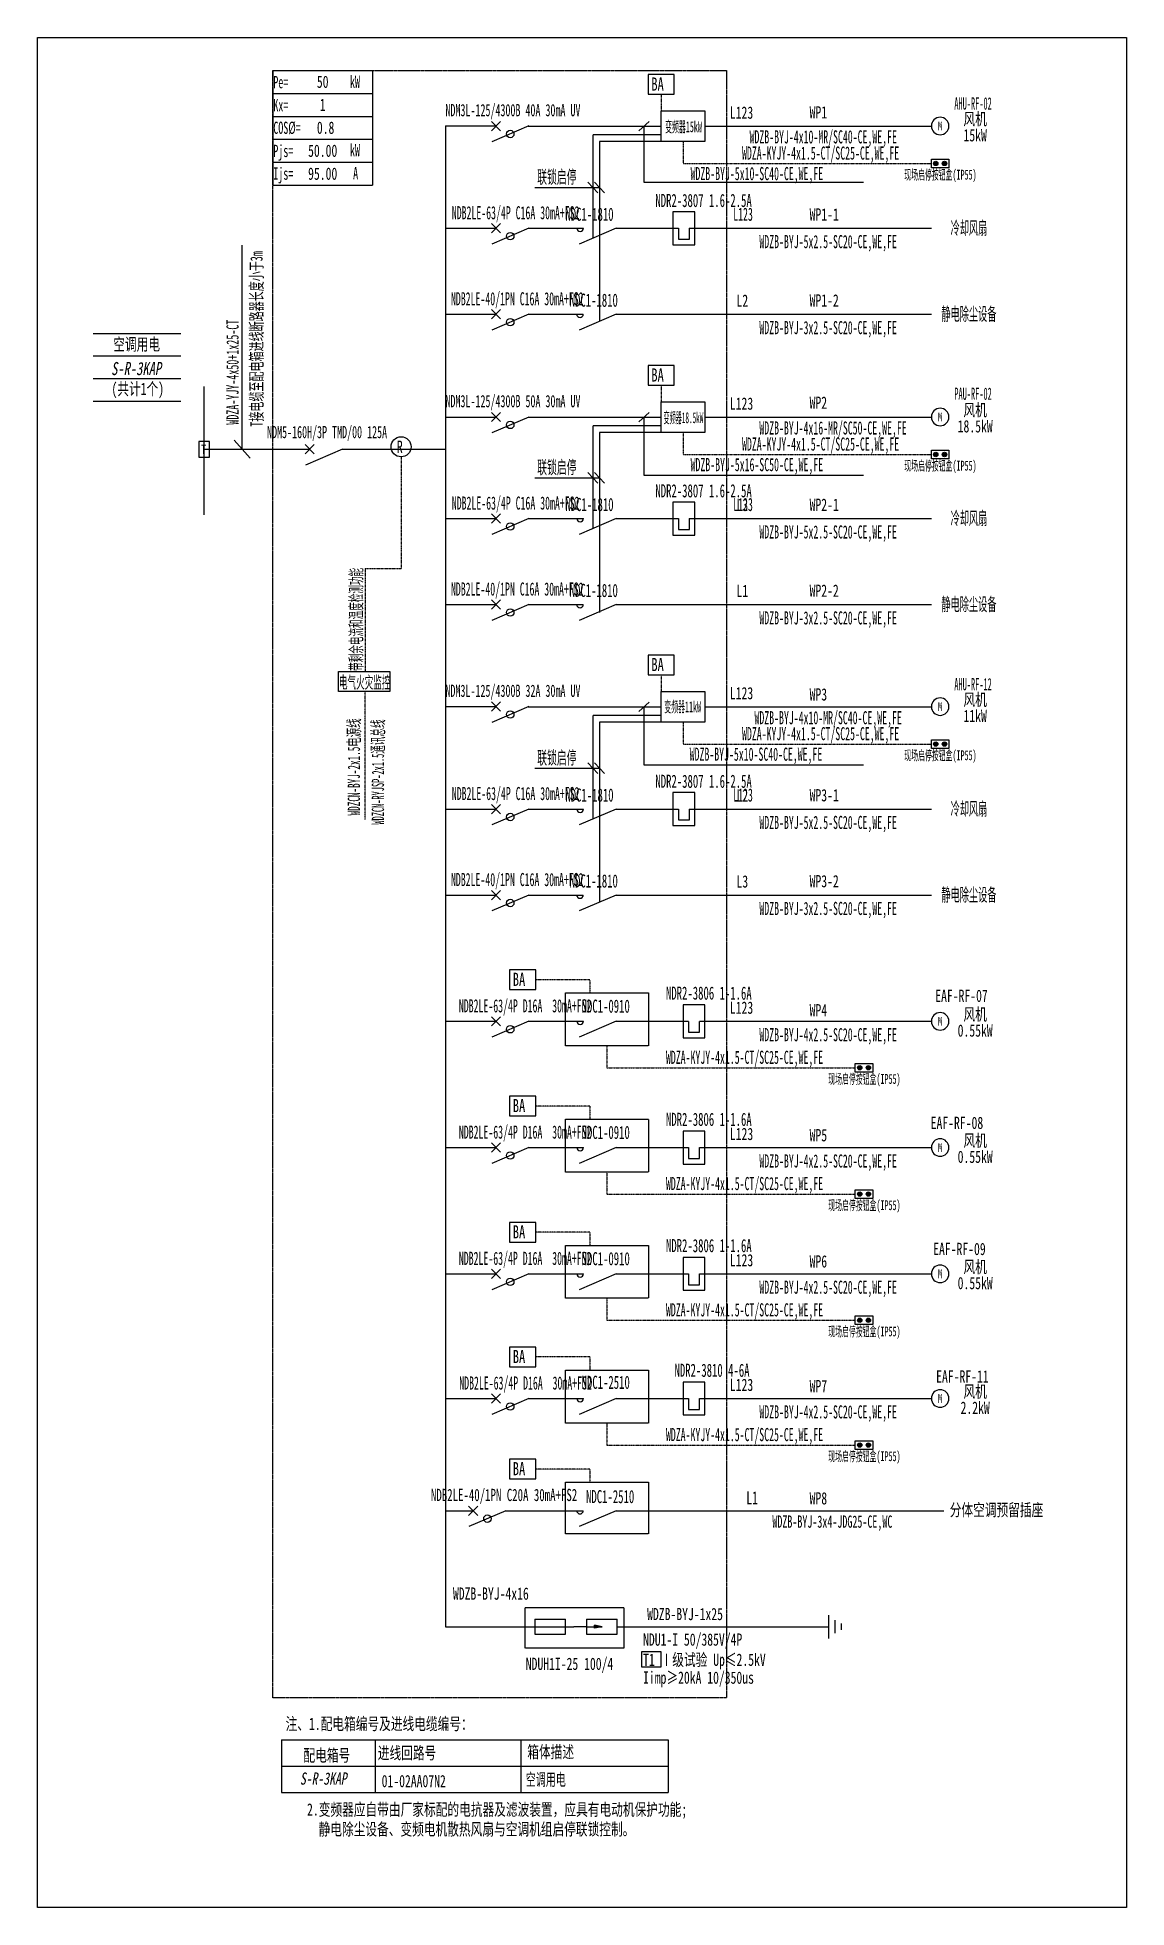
# Model space of a CAD drawing. Extents: x 387606 to 389300, y 333251 to 336160.
import ezdxf
from ezdxf.enums import TextEntityAlignment as Align

# ---------------------------------------------------------------- set-up
doc = ezdxf.new("R2010")
doc.units = 0
doc.header["$MEASUREMENT"] = 0
for name, pattern in [('DASH', [0.35, 0.25, -0.1]), ('DASHDOT', [1, 0.5, -0.25, 0, -0.25]), ('DASHED', [0.75, 0.5, -0.25]), ('DASHED2', [0.375, 0.25, -0.125])]:
    doc.linetypes.add(name, pattern=pattern)
for name, color, linetype in [('D_E_Eqpm(强电设备)', 100, 'Continuous'), ('D_E_Eqpm（强电设备）', 100, 'Continuous'), ('D_E_Text(强电文字)', 51, 'Continuous'), ('D_E_Text（强电文字）', 51, 'Continuous'), ('D_E_Wire(强电线缆)', 10, 'Continuous'), ('D_E_Wire（强电线缆）', 10, 'Continuous'), ('D_El_Eqpm（弱电设备）', 100, 'Continuous'), ('D_El_Text（弱电文字）', 51, 'Continuous'), ('D_T_TableDim(表格尺寸)', 255, 'Continuous'), ('D_T_TableDim（表格尺寸）', 255, 'Continuous'), ('DQ-漏电火灾', 80, 'Continuous'), ('DQ_Eqpm', 100, 'Continuous'), ('E_E_Text（强电文字）', 51, 'Continuous'), ('E_E_Wire（强电线缆）', 10, 'Continuous'), ('系统图', 220, 'Continuous')]:
    doc.layers.add(name, color=color, linetype=linetype)
doc.styles.add('电气', font='', dxfattribs={"width": 0.7})
doc.styles.add('电气箱', font='simhei.ttf', dxfattribs={"width": 0.8, "oblique": 10})
doc.styles.get('电气').set_extended_font_data('SimSun')

# ---------------------------------------------------------------- blocks, each defined once
blk = doc.blocks.new('1')
at = {"layer": 'D_E_Eqpm(强电设备)'}
for p, q in [((-314387, 61832), (-314387, 61082)), ((-313887, 61832), (-314387, 61832)), ((-313887, 61082), (-313887, 61832)), ((-314262, 61457), (-314262, 61207)), ((-314262, 61207), (-314012, 61207)), ((-314012, 61207), (-314012, 61457)), ((-314387, 61082), (-313887, 61082))]:
    blk.add_line(p, q, dxfattribs=at)
blk = doc.blocks.new('电机')
at = {"layer": 'D_E_Eqpm（强电设备）'}
for start, end in [(90, 180), (180, 270), (0, 90), (270, 0)]:
    blk.add_arc((0, 0), 200, start, end, dxfattribs=at)
at = {"layer": 'D_E_Eqpm（强电设备）', "color": 51, "style": '电气', "width": 0.7}
blk.add_text('M', height=200, dxfattribs=at).set_placement((0, 0), align=Align.MIDDLE)
blk = doc.blocks.new('电机启停按钮')
at = {"layer": 'D_E_Eqpm（强电设备）'}
for points in [[(150, 300, 1), (50, 300, 1)], [(50, 100, 1), (150, 100, 1)]]:
    blk.add_hatch(color=51, dxfattribs=at).paths.add_polyline_path(points)
blk.add_lwpolyline([(0, 400), (200, 400), (200, 0), (0, 0)], close=True, dxfattribs=at)
for centre in [(100, 300), (100, 100)]:
    blk.add_circle(centre, 50, dxfattribs=at)
blk = doc.blocks.new('T接箱')
at = {"layer": 'DQ_Eqpm'}
blk.add_lwpolyline([(313, 172), (73, 172), (73, -188), (313, -188)], close=True, dxfattribs=at)
at = {"layer": 'DQ_Eqpm', "color": 51, "style": '电气', "width": 0.8}
blk.add_text('T', height=220, dxfattribs=at).set_placement((120, -121))

msp = doc.modelspace()

# ---------------------------------------------------------------- linework, layer by layer
at = {"linetype": 'DASHED'}
for p, q in [((387972.8, 333577.4, 0), (387972.8, 336108.7, 0)), ((387972.8, 336108.7, 0), (388678.1, 336108.7, 0)), ((388678.1, 336108.7, 0), (388678.1, 333577.4, 0)), ((388678.1, 333577.4, 0), (387972.8, 333577.4, 0))]:
    msp.add_line(p, q, dxfattribs=at)
for p, q in [((387693.4, 335699.6, 0), (387829.5, 335699.6, 0)), ((387693.4, 335664.5, 0), (387829.5, 335664.5, 0)), ((387693.4, 335629.4, 0), (387829.5, 335629.4, 0)), ((387693.4, 335594.2, 0), (387829.5, 335594.2, 0))]:
    msp.add_line(p, q)
at = {"linetype": 'DASHED2'}
for p, q in [((388364.9, 333717.9, 0), (388518.7, 333717.9, 0)), ((388364.9, 333654.6, 0), (388364.9, 333717.9, 0)), ((388518.7, 333717.9, 0), (388518.7, 333654.6, 0)), ((388518.7, 333654.6, 0), (388364.9, 333654.6, 0))]:
    msp.add_line(p, q, dxfattribs=at)
at = {"layer": 'D_E_Eqpm(强电设备)', "color": 100}
for p, q in [((388312.5, 336014.9, 0), (388326.9, 336029.4, 0)), ((388326.9, 336014.9, 0), (388312.5, 336029.4, 0)), ((388326.9, 336029.4, 0), (388312.5, 336014.9, 0)), ((388312.5, 336029.4, 0), (388326.9, 336014.9, 0)), ((388370.8, 336022.2, 0), (388313.1, 335997.5, 0)), ((388312.5, 335855.9, 0), (388326.9, 335870.3, 0)), ((388326.9, 335855.9, 0), (388312.5, 335870.3, 0)), ((388326.9, 335870.3, 0), (388312.5, 335855.9, 0)), ((388312.5, 335870.3, 0), (388326.9, 335855.9, 0)), ((388370.8, 335863.1, 0), (388313.1, 335838.4, 0)), ((388506.8, 335863.1, 0), (388449.2, 335838.4, 0)), ((388312.5, 335722.1, 0), (388326.9, 335736.6, 0)), ((388326.9, 335722.1, 0), (388312.5, 335736.6, 0)), ((388326.9, 335736.6, 0), (388312.5, 335722.1, 0)), ((388312.5, 335736.6, 0), (388326.9, 335722.1, 0)), ((388370.8, 335729.3, 0), (388313.1, 335704.7, 0)), ((388506.6, 335729.3, 0), (388449, 335704.7, 0)), ((388312.5, 335562.3, 0), (388326.9, 335576.8, 0)), ((388326.9, 335562.3, 0), (388312.5, 335576.8, 0)), ((388326.9, 335576.8, 0), (388312.5, 335562.3, 0)), ((388312.5, 335576.8, 0), (388326.9, 335562.3, 0)), ((388370.8, 335569.5, 0), (388313.1, 335544.8, 0)), ((388022.7, 335512.3, 0), (388037.1, 335526.7, 0)), ((388037.1, 335512.3, 0), (388022.7, 335526.7, 0)), ((388080.9, 335519.5, 0), (388023.3, 335494.8, 0)), ((388312.5, 335404.4, 0), (388326.9, 335418.8, 0)), ((388326.9, 335404.4, 0), (388312.5, 335418.8, 0)), ((388326.9, 335418.8, 0), (388312.5, 335404.4, 0)), ((388312.5, 335418.8, 0), (388326.9, 335404.4, 0)), ((388370.8, 335411.6, 0), (388313.1, 335386.9, 0)), ((388506.8, 335411.6, 0), (388449.2, 335386.9, 0)), ((388312.5, 335270.6, 0), (388326.9, 335285, 0)), ((388326.9, 335270.6, 0), (388312.5, 335285, 0)), ((388326.9, 335285, 0), (388312.5, 335270.6, 0)), ((388312.5, 335285, 0), (388326.9, 335270.6, 0)), ((388370.8, 335277.8, 0), (388313.1, 335253.1, 0)), ((388506.6, 335277.8, 0), (388449, 335253.1, 0)), ((388312.5, 335111.9, 0), (388326.9, 335126.3, 0)), ((388326.9, 335111.9, 0), (388312.5, 335126.3, 0)), ((388326.9, 335126.3, 0), (388312.5, 335111.9, 0)), ((388312.5, 335126.3, 0), (388326.9, 335111.9, 0)), ((388370.8, 335119.1, 0), (388313.1, 335094.4, 0)), ((388312.5, 334952.5, 0), (388326.9, 334966.9, 0)), ((388326.9, 334952.5, 0), (388312.5, 334966.9, 0)), ((388326.9, 334966.9, 0), (388312.5, 334952.5, 0)), ((388312.5, 334966.9, 0), (388326.9, 334952.5, 0)), ((388370.8, 334959.7, 0), (388313.1, 334935, 0)), ((388506.8, 334959.7, 0), (388449.2, 334935, 0)), ((388312.5, 334818.7, 0), (388326.9, 334833.2, 0)), ((388326.9, 334818.7, 0), (388312.5, 334833.2, 0)), ((388326.9, 334833.2, 0), (388312.5, 334818.7, 0)), ((388312.5, 334833.2, 0), (388326.9, 334818.7, 0)), ((388370.8, 334826, 0), (388313.1, 334801.3, 0)), ((388506.6, 334826, 0), (388449, 334801.3, 0)), ((388312.5, 334622.3, 0), (388326.9, 334636.8, 0)), ((388326.9, 334622.3, 0), (388312.5, 334636.8, 0)), ((388326.9, 334636.8, 0), (388312.5, 334622.3, 0)), ((388312.5, 334636.8, 0), (388326.9, 334622.3, 0)), ((388370.8, 334629.6, 0), (388313.1, 334604.9, 0)), ((388506.8, 334629.6, 0), (388449.2, 334604.9, 0)), ((388312.5, 334425.9, 0), (388326.9, 334440.4, 0)), ((388326.9, 334425.9, 0), (388312.5, 334440.4, 0)), ((388326.9, 334440.4, 0), (388312.5, 334425.9, 0)), ((388312.5, 334440.4, 0), (388326.9, 334425.9, 0)), ((388370.8, 334433.2, 0), (388313.1, 334408.5, 0)), ((388506.8, 334433.2, 0), (388449.2, 334408.5, 0)), ((388312.5, 334229.6, 0), (388326.9, 334244, 0)), ((388326.9, 334229.6, 0), (388312.5, 334244, 0)), ((388326.9, 334244, 0), (388312.5, 334229.6, 0)), ((388312.5, 334244, 0), (388326.9, 334229.6, 0)), ((388370.8, 334236.8, 0), (388313.1, 334212.1, 0)), ((388506.8, 334236.8, 0), (388449.2, 334212.1, 0)), ((388312.5, 334035.6, 0), (388326.9, 334050.1, 0)), ((388326.9, 334035.6, 0), (388312.5, 334050.1, 0)), ((388326.9, 334050.1, 0), (388312.5, 334035.6, 0)), ((388312.5, 334050.1, 0), (388326.9, 334035.6, 0)), ((388370.8, 334042.9, 0), (388313.1, 334018.2, 0)), ((388506.8, 334042.9, 0), (388449.2, 334018.2, 0)), ((388506.6, 333868.4, 0), (388449, 333843.7, 0))]:
    msp.add_line(p, q, dxfattribs=at)
at = {"layer": 'D_E_Eqpm(强电设备)'}
for p, q in [((388379.9, 333699.5, 0), (388427.8, 333699.5, 0)), ((388379.9, 333699.5, 0), (388379.9, 333676.3, 0)), ((388427.7, 333676.3, 0), (388427.7, 333699.5, 0)), ((388460.3, 333699.5, 0), (388508.2, 333699.5, 0)), ((388460.3, 333699.5, 0), (388460.3, 333676.3, 0)), ((388508, 333676.3, 0), (388508, 333699.5, 0)), ((388379.9, 333676.3, 0), (388427.7, 333676.3, 0)), ((388460.3, 333687.9, 0), (388441, 333687.9, 0)), ((388460.3, 333687.9, 0), (388485.1, 333687.9, 0)), ((388460.3, 333676.3, 0), (388508, 333676.3, 0)), ((388485.1, 333687.9, 0), (388473.1, 333690.4, 0)), ((388473.1, 333685.5, 0), (388473.1, 333690.4, 0)), ((388485.1, 333687.9, 0), (388473.1, 333685.5, 0))]:
    msp.add_line(p, q, dxfattribs=at)
at = {"layer": 'D_E_Eqpm(强电设备)', "color": 100}
for centre in [(388450.7, 335863.1, 0), (388450.4, 335729.3, 0), (388450.7, 335411.6, 0), (388450.4, 335277.8, 0), (388450.7, 334959.7, 0), (388450.4, 334826, 0), (388450.7, 334629.6, 0), (388450.7, 334433.2, 0), (388450.7, 334236.8, 0), (388450.7, 334042.9, 0), (388450.4, 333868.4, 0)]:
    msp.add_arc(centre, 5.1, 180, 0, dxfattribs=at)
at = {"layer": 'D_E_Eqpm(强电设备)'}
msp.add_solid([(388473.1, 333685.5, 0), (388485.1, 333687.9, 0), (388473.1, 333690.4, 0)], dxfattribs=at)
at = {"layer": 'D_E_Eqpm（强电设备）'}
for p, q in [((388276.9, 333861.1, 0), (388291.4, 333875.6, 0)), ((388291.4, 333861.1, 0), (388276.9, 333875.6, 0)), ((388276.9, 333861.1, 0), (388291.4, 333875.6, 0)), ((388291.4, 333861.1, 0), (388276.9, 333875.6, 0)), ((388335.2, 333868.4, 0), (388277.6, 333843.7, 0)), ((388335.2, 333868.4, 0), (388277.6, 333843.7, 0))]:
    msp.add_line(p, q, dxfattribs=at)
at = {"layer": 'D_E_Eqpm（强电设备）', "elevation": 0}
for points in [[(388644.6, 335998), (388576.6, 335998), (388576.6, 336045.6), (388644.6, 336045.6)], [(388644.6, 335545.4), (388576.6, 335545.4), (388576.6, 335593), (388644.6, 335593)], [(388644.6, 335095), (388576.6, 335095), (388576.6, 335142.6), (388644.6, 335142.6)]]:
    msp.add_lwpolyline(points, close=True, dxfattribs=at)
at = {"layer": 'D_E_Eqpm（强电设备）'}
for centre in [(388341.9, 336009.8, 0), (388341.9, 335850.8, 0), (388341.9, 335717, 0), (388341.9, 335557.2, 0), (388341.9, 335399.2, 0), (388341.9, 335265.5, 0), (388341.9, 335106.8, 0), (388341.9, 334947.4, 0), (388341.9, 334813.6, 0), (388341.9, 334617.2, 0), (388341.9, 334420.8, 0), (388341.9, 334224.4, 0), (388341.9, 334030.5, 0), (388306.4, 333856, 0)]:
    msp.add_circle(centre, 5.79, dxfattribs=at)
at = {"layer": 'D_E_Text(强电文字)', "color": 51}
for p, q in [((388557.8, 336029.2, 0), (388542.1, 336014.5, 0)), ((388550, 335934.3, 0), (388550, 336021.8, 0)), ((388462.5, 335934.9, 0), (388478.3, 335918.2, 0)), ((388472.7, 335934.9, 0), (388488.5, 335918.2, 0)), ((388891.2, 335934.3, 0), (388550, 335934.3, 0)), ((388380.2, 335926.5, 0), (388480.6, 335926.5, 0)), ((388557.8, 335576.5, 0), (388542.1, 335561.9, 0)), ((388550, 335478.4, 0), (388550, 335569.2, 0)), ((388380.2, 335475, 0), (388480.6, 335475, 0)), ((388462.5, 335483.3, 0), (388478.3, 335466.7, 0)), ((388472.7, 335483.3, 0), (388488.5, 335466.7, 0)), ((388891.2, 335478.4, 0), (388550, 335478.4, 0)), ((388557.8, 335126.1, 0), (388542.1, 335111.4, 0)), ((388550, 335028, 0), (388550, 335118.8, 0)), ((388462.5, 335031.5, 0), (388478.3, 335014.8, 0)), ((388472.7, 335031.5, 0), (388488.5, 335014.8, 0)), ((388380.2, 335023.1, 0), (388480.6, 335023.1, 0)), ((388891.2, 335028, 0), (388550, 335028, 0))]:
    msp.add_line(p, q, dxfattribs=at)
at = {"layer": 'D_E_Text(强电文字)'}
for p, q in [((388381.5, 333948.3, 0), (388340.7, 333948.3, 0)), ((388340.7, 333948.3, 0), (388340.7, 333917.7, 0)), ((388381.5, 333917.7, 0), (388381.5, 333948.3, 0)), ((388340.7, 333917.7, 0), (388381.5, 333917.7, 0))]:
    msp.add_line(p, q, dxfattribs=at)
at = {"layer": 'D_E_Text(强电文字)', "elevation": 0}
for points in [[(388597, 336102.1), (388556.2, 336102.1), (388556.2, 336071.5), (388597, 336071.5)], [(388597, 335649.5), (388556.2, 335649.5), (388556.2, 335618.9), (388597, 335618.9)], [(388597, 335199.1), (388556.2, 335199.1), (388556.2, 335168.4), (388597, 335168.4)], [(388381.5, 334709.5), (388340.7, 334709.5), (388340.7, 334678.9), (388381.5, 334678.9)], [(388381.5, 334513.1), (388340.7, 334513.1), (388340.7, 334482.5), (388381.5, 334482.5)], [(388381.5, 334316.7), (388340.7, 334316.7), (388340.7, 334286.1), (388381.5, 334286.1)], [(388381.5, 334122.8), (388340.7, 334122.8), (388340.7, 334092.2), (388381.5, 334092.2)]]:
    msp.add_lwpolyline(points, close=True, dxfattribs=at)
at = {"layer": 'D_E_Text（强电文字）'}
for p, q in [((387972.8, 336108.7, 0), (387972.8, 335930, 0)), ((387972.8, 336108.7, 0), (388127.6, 336108.7, 0)), ((388127.6, 336108.7, 0), (388127.6, 335930, 0)), ((387972.8, 336072.9, 0), (388127.6, 336072.9, 0)), ((387972.8, 336037.2, 0), (388127.6, 336037.2, 0)), ((387972.8, 336001.5, 0), (388127.6, 336001.5, 0)), ((387972.8, 335965.8, 0), (388127.6, 335965.8, 0)), ((387972.8, 335930, 0), (388127.6, 335930, 0)), ((387925, 335519.5, 0), (387925, 335837, 0)), ((387693.4, 335664.5, 0), (387829.5, 335664.5, 0)), ((387693.4, 335629.4, 0), (387829.5, 335629.4, 0)), ((387693.4, 335594.2, 0), (387829.5, 335594.2, 0)), ((387912.6, 335533.3, 0), (387937.5, 335505.7, 0)), ((388546.4, 333649.3, 0), (388576, 333649.3, 0)), ((388546.4, 333624.9, 0), (388546.4, 333649.3, 0)), ((388576, 333649.3, 0), (388576, 333624.9, 0)), ((388576, 333624.9, 0), (388546.4, 333624.9, 0))]:
    msp.add_line(p, q, dxfattribs=at)
at = {"layer": 'D_E_Wire(强电线缆)', "color": 10, "linetype": 'DASHDOT', "ltscale": 0.5}
for p, q in [((388576.6, 336071.5, 0), (388576.6, 336045.6, 0)), ((388610.6, 335998, 0), (388610.6, 335963.9, 0)), ((388610.6, 335963.9, 0), (388996.9, 335963.9, 0)), ((388576.6, 335618.9, 0), (388576.6, 335593, 0)), ((388610.6, 335545.4, 0), (388610.6, 335511.2, 0)), ((388610.6, 335511.2, 0), (388996.9, 335511.2, 0)), ((388576.6, 335168.4, 0), (388576.6, 335142.6, 0)), ((388610.6, 335095, 0), (388610.6, 335060.8, 0)), ((388610.6, 335060.8, 0), (388996.9, 335060.8, 0)), ((388465.6, 334694.2, 0), (388381.5, 334694.2, 0)), ((388465.6, 334694.2, 0), (388465.6, 334673.8, 0)), ((388492.3, 334591.5, 0), (388492.3, 334557.3, 0)), ((388492.3, 334557.3, 0), (388878.6, 334557.3, 0)), ((388465.6, 334497.8, 0), (388381.5, 334497.8, 0)), ((388465.6, 334497.8, 0), (388465.6, 334477.4, 0)), ((388492.3, 334395.1, 0), (388492.3, 334360.9, 0)), ((388492.3, 334360.9, 0), (388878.6, 334360.9, 0)), ((388465.6, 334301.4, 0), (388381.5, 334301.4, 0)), ((388465.6, 334301.4, 0), (388465.6, 334281, 0)), ((388492.3, 334198.7, 0), (388492.3, 334164.6, 0)), ((388492.3, 334164.6, 0), (388878.6, 334164.6, 0)), ((388465.6, 334107.5, 0), (388381.5, 334107.5, 0)), ((388465.6, 334107.5, 0), (388465.6, 334087.1, 0)), ((388492.3, 334004.6, 0), (388492.3, 333970.4, 0)), ((388492.3, 333970.4, 0), (388878.6, 333970.4, 0)), ((388465.6, 333933, 0), (388381.5, 333933, 0)), ((388465.6, 333933, 0), (388465.6, 333912.6, 0))]:
    msp.add_line(p, q, dxfattribs=at)
at = {"layer": 'D_E_Wire(强电线缆)', "color": 10}
for p, q in [((388241.4, 336022.2, 0), (388319.7, 336022.2, 0)), ((388370, 336021.8, 0), (388576.6, 336021.8, 0)), ((388644.6, 336021.8, 0), (388996.9, 336021.8, 0)), ((388241.4, 335863.1, 0), (388319.7, 335863.1, 0)), ((388370.8, 335863.1, 0), (388455.8, 335863.1, 0)), ((388506.8, 335863.1, 0), (388603.4, 335863.1, 0)), ((388620.4, 335863.1, 0), (388996.9, 335863.1, 0)), ((388241.4, 335729.3, 0), (388319.7, 335729.3, 0)), ((388370.8, 335729.3, 0), (388455.5, 335729.3, 0)), ((388506.6, 335729.3, 0), (388996.9, 335729.3, 0)), ((388241.4, 335569.5, 0), (388319.7, 335569.5, 0)), ((388370, 335569.2, 0), (388576.6, 335569.2, 0)), ((388644.6, 335569.2, 0), (388996.9, 335569.2, 0)), ((388241.4, 335411.6, 0), (388319.7, 335411.6, 0)), ((388370.8, 335411.6, 0), (388455.8, 335411.6, 0)), ((388506.8, 335411.6, 0), (388603.4, 335411.6, 0)), ((388620.4, 335411.6, 0), (388996.9, 335411.6, 0)), ((388241.4, 335277.8, 0), (388319.7, 335277.8, 0)), ((388370.8, 335277.8, 0), (388455.5, 335277.8, 0)), ((388506.6, 335277.8, 0), (388996.9, 335277.8, 0)), ((388241.4, 335119.1, 0), (388319.7, 335119.1, 0)), ((388370, 335118.8, 0), (388576.6, 335118.8, 0)), ((388644.6, 335118.8, 0), (388996.9, 335118.8, 0)), ((388241.4, 334959.7, 0), (388319.7, 334959.7, 0)), ((388370.8, 334959.7, 0), (388455.8, 334959.7, 0)), ((388506.8, 334959.7, 0), (388603.4, 334959.7, 0)), ((388620.4, 334959.7, 0), (388996.9, 334959.7, 0)), ((388241.4, 334826, 0), (388319.7, 334826, 0)), ((388370.8, 334826, 0), (388455.5, 334826, 0)), ((388506.6, 334826, 0), (388996.9, 334826, 0)), ((388241.4, 334629.6, 0), (388319.7, 334629.6, 0)), ((388370.8, 334629.6, 0), (388455.8, 334629.6, 0)), ((388506.8, 334629.6, 0), (388619.1, 334629.6, 0)), ((388636.1, 334629.6, 0), (388996.9, 334629.6, 0)), ((388241.4, 334433.2, 0), (388319.7, 334433.2, 0)), ((388370.8, 334433.2, 0), (388455.8, 334433.2, 0)), ((388506.8, 334433.2, 0), (388619.1, 334433.2, 0)), ((388636.1, 334433.2, 0), (388996.9, 334433.2, 0)), ((388241.4, 334236.8, 0), (388319.7, 334236.8, 0)), ((388370.8, 334236.8, 0), (388455.8, 334236.8, 0)), ((388506.8, 334236.8, 0), (388619.1, 334236.8, 0)), ((388636.1, 334236.8, 0), (388996.9, 334236.8, 0)), ((388241.4, 334042.9, 0), (388319.7, 334042.9, 0)), ((388370.8, 334042.9, 0), (388455.8, 334042.9, 0)), ((388506.8, 334042.9, 0), (388619.1, 334042.9, 0)), ((388636.1, 334042.9, 0), (388996.9, 334042.9, 0))]:
    msp.add_line(p, q, dxfattribs=at)
at = {"layer": 'D_E_Wire（强电线缆）'}
for p, q in [((388241.4, 336022.2, 0), (388241.4, 333687.9, 0)), ((387865.7, 335417.4, 0), (387865.7, 335616.8, 0)), ((387865.7, 335519.5, 0), (388029.9, 335519.5, 0)), ((388080.9, 335519.5, 0), (388206, 335519.5, 0)), ((388206, 335519.5, 0), (388241.4, 335519.5, 0)), ((388241.4, 333868.4, 0), (388284.2, 333868.4, 0)), ((388335.2, 333868.4, 0), (388455.5, 333868.4, 0)), ((388506.6, 333868.4, 0), (389016.4, 333868.4, 0)), ((388837.5, 333669.8, 0), (388837.5, 333706.1, 0)), ((388847.4, 333678, 0), (388847.4, 333697.9, 0)), ((388857.3, 333682.9, 0), (388857.3, 333692.9, 0)), ((388241.4, 333687.9, 0), (388441, 333687.9, 0)), ((388508, 333687.9, 0), (388837.5, 333687.9, 0))]:
    msp.add_line(p, q, dxfattribs=at)
at = {"layer": 'D_El_Eqpm（弱电设备）', "color": 3}
msp.add_line((388154.4, 335142.4, 0), (388075, 335142.4, 0), dxfattribs=at)
at = {"layer": 'D_El_Eqpm（弱电设备）', "color": 3, "elevation": 0}
msp.add_lwpolyline([(388075, 335173.6), (388154.4, 335173.6), (388154.4, 335142.4), (388075, 335142.4)], close=True, dxfattribs=at)
at = {"layer": 'D_T_TableDim(表格尺寸)', "linetype": 'DASH'}
for p, q in [((388427.7, 333912.6, 0), (388557, 333912.6, 0)), ((388427.7, 333832.5, 0), (388427.7, 333912.6, 0)), ((388557, 333912.6, 0), (388557, 333832.5, 0)), ((388557, 333832.5, 0), (388427.7, 333832.5, 0))]:
    msp.add_line(p, q, dxfattribs=at)
at = {"layer": 'D_T_TableDim(表格尺寸)', "linetype": 'DASH', "elevation": 0}
for points in [[(388427.7, 334673.8), (388557, 334673.8), (388557, 334591.5), (388427.7, 334591.5)], [(388427.7, 334477.4), (388557, 334477.4), (388557, 334395.1), (388427.7, 334395.1)], [(388427.7, 334281), (388557, 334281), (388557, 334198.7), (388427.7, 334198.7)], [(388427.7, 334087.1), (388557, 334087.1), (388557, 334004.6), (388427.7, 334004.6)]]:
    msp.add_lwpolyline(points, close=True, dxfattribs=at)
at = {"layer": 'D_T_TableDim（表格尺寸）', "ltscale": 3.5}
for p, q in [((387986.1, 333511.7, 0), (388587.5, 333511.7, 0)), ((387986.1, 333511.7, 0), (387986.1, 333430.1, 0)), ((388131.6, 333511.7, 0), (388131.6, 333430.1, 0)), ((388358.5, 333511.7, 0), (388358.5, 333430.1, 0)), ((388587.5, 333511.7, 0), (388587.5, 333430.1, 0)), ((387986.1, 333470.9, 0), (388587.5, 333470.9, 0)), ((387986.1, 333470.9, 0), (388587.5, 333470.9, 0)), ((387986.1, 333430.1, 0), (388587.5, 333430.1, 0))]:
    msp.add_line(p, q, dxfattribs=at)
at = {"layer": 'DQ-漏电火灾', "linetype": 'DASHDOT', "ltscale": 0.5}
for p, q in [((388172.1, 335507.6, 0), (388172.1, 335333.7, 0)), ((388116.4, 335333.7, 0), (388116.4, 335173.6, 0)), ((388116.4, 335333.7, 0), (388172.1, 335333.7, 0)), ((388116.4, 334943.6, 0), (388116.4, 335142.4, 0))]:
    msp.add_line(p, q, dxfattribs=at)
at = {"layer": 'DQ-漏电火灾', "color": 3}
msp.add_circle((388172.1, 335523.2, 0), 15.6, dxfattribs=at)
at = {"layer": 'E_E_Wire（强电线缆）', "linetype": 'DASH'}
for p, q in [((388470.4, 336008.2, 0), (388470.4, 335847.5, 0)), ((388576.6, 336008.2, 0), (388470.4, 336008.2, 0)), ((388480.6, 335998, 0), (388480.6, 335718.2, 0)), ((388576.6, 335998, 0), (388480.6, 335998, 0)), ((388470.4, 335555.6, 0), (388470.4, 335394.9, 0)), ((388576.6, 335555.6, 0), (388470.4, 335555.6, 0)), ((388480.6, 335545.4, 0), (388480.6, 335265.6, 0)), ((388576.6, 335545.4, 0), (388480.6, 335545.4, 0)), ((388470.4, 335105.2, 0), (388470.4, 334944.4, 0)), ((388576.6, 335105.2, 0), (388470.4, 335105.2, 0)), ((388480.6, 335095, 0), (388480.6, 334815.2, 0)), ((388576.6, 335095, 0), (388480.6, 335095, 0))]:
    msp.add_line(p, q, dxfattribs=at)
at = {"layer": '系统图', "ltscale": 9973.992009}
msp.add_lwpolyline([(387606.5, 336160), (389300.5, 336160), (389300.5, 333251), (387606.5, 333251)], close=True, dxfattribs=at)

# ---------------------------------------------------------------- block references
at = {"layer": 'D_E_Eqpm(强电设备)', "color": 100, "xscale": 0.06804473703161577, "yscale": 0.06804473703161577, "zscale": 0.06804473703161577}
for p in [(409987.3, 331681.2, 0), (409987.3, 331229.7, 0), (409987.3, 330777.9, 0), (410003, 330447.7, 0), (410003, 330251.3, 0), (410003, 330054.9, 0), (410003, 329861, 0)]:
    msp.add_blockref('1', p, dxfattribs=at)
at = {"layer": 'D_E_Eqpm（强电设备）', "xscale": 0.06804473703161577, "yscale": 0.06804473703161577, "zscale": 0.06804473703161577}
for name, p in [('电机', (389010.5, 336022.2, 0)), ('电机', (389010.5, 335569.5, 0)), ('T接箱', (387852.6, 335520, 0)), ('电机', (389010.5, 335119.1, 0)), ('电机', (389010.5, 334629.6, 0)), ('电机', (389010.5, 334433.2, 0)), ('电机', (389010.5, 334236.8, 0)), ('电机', (389010.5, 334042.9, 0))]:
    msp.add_blockref(name, p, dxfattribs=at)
at = {"layer": 'D_E_Eqpm（强电设备）', "xscale": 0.06804473703161577, "yscale": 0.06804473703161577, "zscale": 0.06804473703161577, "rotation": 270}
for p in [(388996.9, 335970.7, 0), (388996.9, 335518, 0), (388996.9, 335067.6, 0), (388878.6, 334564.1, 0), (388878.6, 334367.7, 0), (388878.6, 334171.4, 0), (388878.6, 333977.2, 0)]:
    msp.add_blockref('电机启停按钮', p, dxfattribs=at)

# ---------------------------------------------------------------- texts
at = {"layer": 'D_E_Text(强电文字)', "color": 51, "style": '电气'}
for s, height, width, p in [('BA', 20.41, 0.7, (388561.3, 336077.3, 0)), ('联锁启停', 20.41, 0.55, (388383.8, 335932.8, 0)), ('NDR2-3807 1.6-2.5A', 20.413, 0.6, (388567.6, 335896.2, 0)), ('NDB2LE-63/4P C16A 30mA+FS2', 20.413, 0.55, (388251, 335877.1, 0)), ('NDC1-1810', 20.41, 0.6, (388427.6, 335874.7, 0)), ('L123', 20.41, 0.55, (388688.7, 335874.8, 0)), ('NDB2LE-40/1PN C16A 30mA+FS2', 20.413, 0.55, (388249.7, 335743.3, 0)), ('NDC1-1810', 20.41, 0.6, (388434.3, 335741.1, 0)), ('BA', 20.41, 0.7, (388561.3, 335624.7, 0)), ('联锁启停', 20.41, 0.55, (388383.8, 335481.2, 0)), ('NDB2LE-63/4P C16A 30mA+FS2', 20.413, 0.55, (388251, 335425.5, 0)), ('NDC1-1810', 20.41, 0.6, (388427.6, 335423.2, 0)), ('NDR2-3807 1.6-2.5A', 20.413, 0.6, (388567.6, 335444.6, 0)), ('L123', 20.41, 0.55, (388688.7, 335423.3, 0)), ('NDB2LE-40/1PN C16A 30mA+FS2', 20.413, 0.55, (388249.7, 335291.8, 0)), ('NDC1-1810', 20.41, 0.6, (388434.3, 335289.6, 0)), ('BA', 20.41, 0.7, (388561.3, 335174.3, 0)), ('联锁启停', 20.41, 0.55, (388383.8, 335029.4, 0)), ('NDR2-3807 1.6-2.5A', 20.413, 0.6, (388567.6, 334992.8, 0)), ('NDB2LE-63/4P C16A 30mA+FS2', 20.413, 0.55, (388251, 334973.7, 0)), ('NDC1-1810', 20.41, 0.6, (388427.6, 334971.3, 0)), ('L123', 20.41, 0.55, (388688.7, 334971.4, 0)), ('NDB2LE-40/1PN C16A 30mA+FS2', 20.413, 0.55, (388249.7, 334839.9, 0)), ('NDC1-1810', 20.41, 0.6, (388434.3, 334837.7, 0)), ('BA', 20.41, 0.7, (388345.8, 334684.7, 0)), ('NDR2-3806 1-1.6A', 20.413, 0.6, (388584.1, 334663.3, 0)), ('NDB2LE-63/4P D16A  30mA+FS2', 20.413, 0.55, (388262, 334643.5, 0)), ('NDC1-0910', 20.41, 0.6, (388452.9, 334643, 0)), ('BA', 20.41, 0.7, (388345.8, 334488.3, 0)), ('NDR2-3806 1-1.6A', 20.413, 0.6, (388584.1, 334466.9, 0)), ('NDB2LE-63/4P D16A  30mA+FS2', 20.413, 0.55, (388262, 334447.1, 0)), ('NDC1-0910', 20.41, 0.6, (388452.9, 334446.6, 0)), ('BA', 20.41, 0.7, (388345.8, 334291.9, 0)), ('NDR2-3806 1-1.6A', 20.413, 0.6, (388584.1, 334270.5, 0)), ('NDB2LE-63/4P D16A  30mA+FS2', 20.413, 0.55, (388262, 334250.7, 0)), ('NDC1-0910', 20.41, 0.6, (388452.9, 334250.2, 0)), ('BA', 20.41, 0.7, (388345.8, 334098, 0)), ('NDB2LE-63/4P D16A  30mA+FS2', 20.413, 0.55, (388262.6, 334056.8, 0)), ('NDC1-2510', 20.41, 0.6, (388452.9, 334057.9, 0)), ('NDR2-3810 4-6A', 20.413, 0.6, (388597.4, 334076.6, 0)), ('BA', 20.41, 0.7, (388345.8, 333923.5, 0)), ('NDC1-2510', 20.41, 0.6, (388459.8, 333880.1, 0))]:
    msp.add_text(s, height=height, dxfattribs=dict(at, width=width)).set_placement(p)
at = {"layer": 'D_E_Text(强电文字)', "color": 51, "style": '电气', "width": 0.55}
for s, p in [('WDZA-KYJY-4x1.5-CT/SC25-CE,WE,FE', (388824.6, 335978.3, 0)), ('WDZB-BYJ-4x10-MR/SC40-CE,WE,FE', (388828.7, 336003.5, 0)), ('WDZB-BYJ-5x10-SC40-CE,WE,FE', (388725.5, 335945.7, 0)), ('WDZB-BYJ-5x2.5-SC20-CE,WE,FE', (388836.3, 335839.9, 0)), ('WDZB-BYJ-3x2.5-SC20-CE,WE,FE', (388836.3, 335706.1, 0)), ('WDZB-BYJ-4x16-MR/SC50-CE,WE,FE', (388843.9, 335550.7, 0)), ('WDZA-KYJY-4x1.5-CT/SC25-CE,WE,FE', (388824.6, 335525.7, 0)), ('WDZB-BYJ-5x16-SC50-CE,WE,FE', (388725.5, 335493, 0)), ('WDZB-BYJ-5x2.5-SC20-CE,WE,FE', (388836.3, 335388.3, 0)), ('WDZB-BYJ-3x2.5-SC20-CE,WE,FE', (388836.3, 335254.6, 0)), ('WDZA-KYJY-4x1.5-CT/SC25-CE,WE,FE', (388824.6, 335075.2, 0)), ('WDZB-BYJ-4x10-MR/SC40-CE,WE,FE', (388836.3, 335100, 0)), ('WDZB-BYJ-5x10-SC40-CE,WE,FE', (388724.1, 335042.6, 0)), ('WDZB-BYJ-5x2.5-SC20-CE,WE,FE', (388836.3, 334936.5, 0)), ('WDZB-BYJ-3x2.5-SC20-CE,WE,FE', (388836.3, 334802.7, 0)), ('WDZB-BYJ-4x2.5-SC20-CE,WE,FE', (388836.3, 334606.3, 0)), ('WDZA-KYJY-4x1.5-CT/SC25-CE,WE,FE', (388706.3, 334571.8, 0)), ('WDZB-BYJ-4x2.5-SC20-CE,WE,FE', (388836.3, 334409.9, 0)), ('WDZA-KYJY-4x1.5-CT/SC25-CE,WE,FE', (388706.3, 334375.4, 0)), ('WDZB-BYJ-4x2.5-SC20-CE,WE,FE', (388836.3, 334213.5, 0)), ('WDZA-KYJY-4x1.5-CT/SC25-CE,WE,FE', (388706.3, 334179, 0)), ('WDZB-BYJ-4x2.5-SC20-CE,WE,FE', (388836.3, 334019.6, 0)), ('WDZA-KYJY-4x1.5-CT/SC25-CE,WE,FE', (388706.3, 333984.9, 0))]:
    msp.add_text(s, height=20.413, dxfattribs=at).set_placement(p, align=Align.MIDDLE)
at = {"layer": 'D_E_Text(强电文字)', "style": '电气', "width": 0.7}
for s, p in [('WDZB-BYJ-4x16', (388252.8, 333729.9, 0)), ('WDZB-BYJ-1x25', (388554.8, 333698.1, 0)), ('T1 Ⅰ级试验 Up≤2.5kV ', (388548.5, 333627, 0)), ('Iimp≥20kA 10/350us', (388548.5, 333599.2, 0))]:
    msp.add_text(s, height=19.053, dxfattribs=at).set_placement(p)
at = {"layer": 'D_E_Text(强电文字)', "color": 51, "true_color": 0xffff7f, "style": '电气', "width": 0.7}
msp.add_text('NDU1-I 50/385V/4P', height=19.053, dxfattribs=at).set_placement((388548.5, 333658.4, 0))
at = {"layer": 'D_E_Text（强电文字）', "linetype": 'Continuous', "style": '电气', "width": 0.6}
for s, height, p in [('Pe=', 19.05, (387973.4, 336080.9, 0)), ('kW', 19.05, (388092.6, 336081.5, 0)), ('Kx=', 19.05, (387973.4, 336045, 0)), ('COS%%C=', 19.05, (387973.4, 336009.9, 0)), ('Pjs=', 19.05, (387973.4, 335973.9, 0)), ('kW', 19.05, (388092.6, 335975.1, 0)), ('Ijs=', 19.05, (387973.4, 335938.6, 0)), ('A', 19.1, (388097.5, 335939.4, 0))]:
    msp.add_text(s, height=height, dxfattribs=at).set_placement(p)
at = {"layer": 'D_E_Text（强电文字）', "color": 51, "true_color": 0xffff7f, "style": '电气', "width": 0.6}
for s, p in [('NDM3L-125/4300B 40A 30mA UV', (388346.1, 336045.3, 0)), ('NDM3L-125/4300B 50A 30mA UV', (388346.1, 335592.7, 0))]:
    msp.add_text(s, height=19.053, dxfattribs=at).set_placement(p, align=Align.MIDDLE)
at = {"layer": 'D_E_Text（强电文字）', "style": '电气'}
for s, height, width, p in [('L123', 19.05, 0.7, (388683.5, 336033.5, 0)), ('WP1', 19.05, 0.7, (388807.5, 336033.9, 0)), ('WP1-1', 19.05, 0.7, (388807.5, 335875.1, 0)), ('L2', 19.05, 0.7, (388693.8, 335741, 0)), ('WP1-2', 19.05, 0.7, (388807.5, 335741.4, 0)), ('L123', 19.05, 0.7, (388683.5, 335580.9, 0)), ('WP2', 19.05, 0.7, (388807.5, 335582.3, 0)), ('L3', 19.05, 0.7, (388693.8, 335423.3, 0)), ('WP2-1', 19.05, 0.7, (388807.5, 335423.6, 0)), ('L1', 19.05, 0.7, (388693.8, 335289.5, 0)), ('WP2-2', 19.05, 0.7, (388807.5, 335289.9, 0)), ('L123', 19.05, 0.7, (388683.5, 335130.5, 0)), ('WP3', 19.05, 0.7, (388807.5, 335128.5, 0)), ('L2', 19.05, 0.7, (388693.8, 334971.4, 0)), ('WP3-1', 19.05, 0.7, (388807.5, 334971.7, 0)), ('L3', 19.05, 0.7, (388693.8, 334837.6, 0)), ('WP3-2', 19.05, 0.7, (388807.5, 334838, 0)), ('L123', 19.05, 0.7, (388683.5, 334641.3, 0)), ('WP4', 19.05, 0.7, (388807.5, 334637.3, 0)), ('EAF-RF-07', 19.05, 0.7, (389002.9, 334659.8, 0)), ('EAF-RF-08', 19.05, 0.7, (388995.8, 334462.1, 0)), ('L123', 19.05, 0.7, (388683.5, 334444.9, 0)), ('WP5', 19.05, 0.7, (388807.5, 334442.9, 0)), ('EAF-RF-09', 19.05, 0.7, (388999.7, 334266, 0)), ('L123', 19.05, 0.7, (388683.5, 334248.5, 0)), ('WP6', 19.05, 0.7, (388807.5, 334246.6, 0)), ('L123', 19.05, 0.7, (388683.5, 334054.6, 0)), ('WP7', 19.05, 0.7, (388807.5, 334052.6, 0)), ('EAF-RF-11', 19.05, 0.7, (389004.3, 334067.7, 0)), ('WP8', 19.05, 0.7, (388807.5, 333878.1, 0)), ('分体空调预留插座', 19.05, 0.7, (389025.4, 333860.1, 0)), ('注、1.配电箱编号及进线电缆编号：', 19.053, 0.7, (387992.5, 333527.4, 0)), ('配电箱号', 19.05, 0.7, (388020.3, 333478.3, 0)), ('进线回路号', 19.05, 0.7, (388135.9, 333482, 0)), ('箱体描述', 19.05, 0.7, (388368.4, 333483.7, 0)), ('空调用电', 19.05, 0.6, (388366, 333440.7, 0)), ('2.变频器应自带由厂家标配的电抗器及滤波装置，应具有电动机保护功能;', 19.053, 0.7, (388025.9, 333394.1, 0)), ('静电除尘设备、变频电机散热风扇与空调机组启停联锁控制。', 19.053, 0.7, (388043.8, 333363.5, 0))]:
    msp.add_text(s, height=height, dxfattribs=dict(at, width=width)).set_placement(p)
at = {"layer": 'D_E_Text（强电文字）', "color": 51, "style": '电气', "width": 0.5}
for s, p in [('AHU-RF-02', (389061.7, 336047.8, 0)), ('PAU-RF-02', (389061.7, 335596.3, 0)), ('AHU-RF-12', (389061.7, 335144.4, 0))]:
    msp.add_text(s, height=19.05, dxfattribs=at).set_placement(p, align=Align.CENTER)
at = {"layer": 'D_E_Text（强电文字）', "style": '电气'}
for s, width, p in [('变频器15kW', 0.45, (388611.4, 336021.1, 0)), ('变频器18.5kW', 0.4, (388611.2, 335568.5, 0)), ('变频器11kW', 0.45, (388610.1, 335118.8, 0))]:
    msp.add_text(s, height=17.01, dxfattribs=dict(at, width=width)).set_placement(p, align=Align.MIDDLE_CENTER)
for s, height, width, p in [('风机', 19.05, 0.7, (389065, 336033.4, 0)), ('15kW', 19.05, 0.7, (389065, 336008.1, 0)), ('现场启停按钮盒(IP55)', 15.31, 0.5, (389011, 335945.6, 0)), ('空调用电', 19.05, 0.7, (387760.9, 335683, 0)), ('(共计1个)', 19.05, 0.7, (387762.6, 335612.2, 0)), ('风机', 19.05, 0.7, (389065, 335580.8, 0)), ('NDM5-160H/3P TMD/00 125A', 19.053, 0.6, (388057, 335544.6, 0)), ('18.5kW', 19.05, 0.7, (389065, 335555.4, 0)), ('现场启停按钮盒(IP55)', 15.31, 0.5, (389011, 335493, 0)), ('电气火灾监控', 19.05, 0.5, (388115.5, 335157.3, 0)), ('NDM3L-125/4300B 32A 30mA UV', 19.053, 0.6, (388346.1, 335142.2, 0)), ('风机', 19.05, 0.7, (389065, 335130.3, 0)), ('11kW', 19.05, 0.7, (389065, 335105, 0)), ('现场启停按钮盒(IP55)', 15.31, 0.5, (389011, 335042.5, 0)), ('风机', 19.05, 0.7, (389065, 334640.8, 0)), ('0.55kW', 19.05, 0.7, (389065, 334615.5, 0)), ('现场启停按钮盒(IP55)', 15.31, 0.5, (388892.7, 334539.1, 0)), ('风机', 19.05, 0.7, (389065, 334444.4, 0)), ('0.55kW', 19.05, 0.7, (389065, 334419.1, 0)), ('现场启停按钮盒(IP55)', 15.31, 0.5, (388892.7, 334342.7, 0)), ('风机', 19.05, 0.7, (389065, 334248, 0)), ('0.55kW', 19.05, 0.7, (389065, 334222.7, 0)), ('现场启停按钮盒(IP55)', 15.31, 0.5, (388892.7, 334146.3, 0)), ('风机', 19.05, 0.7, (389065, 334054.1, 0)), ('2.2kW', 19.05, 0.7, (389065, 334028.8, 0)), ('现场启停按钮盒(IP55)', 15.31, 0.5, (388892.7, 333952.2, 0)), ('NDB2LE-40/1PN C20A 30mA+FS2', 19.053, 0.65, (388332.3, 333891.3, 0)), ('WDZB-BYJ-3x4-JDG25-CE,WC', 19.053, 0.6, (388842.9, 333849.1, 0))]:
    msp.add_text(s, height=height, dxfattribs=dict(at, width=width)).set_placement(p, align=Align.MIDDLE)
at = {"layer": 'D_E_Text（强电文字）', "style": '电气', "width": 0.6}
for s, p in [('T接电缆至配电箱进线断路器长度小于3m', (387956.7, 335554.6, 0)), ('WDZA-YJY-4x50+1x25-CT', (387919.5, 335557.6, 0))]:
    msp.add_text(s, height=19.053, rotation=90, dxfattribs=at).set_placement(p)
at = {"layer": 'D_E_Text（强电文字）', "color": 7, "style": '电气箱', "oblique": 10, "width": 0.7}
msp.add_text('S-R-3KAP', height=20.41, dxfattribs=at).set_placement((387760.1, 335644.9, 0), align=Align.MIDDLE)
at = {"layer": 'D_E_Text（强电文字）', "color": 51, "true_color": 0xffff7f, "style": '电气', "width": 0.7}
msp.add_text('NDUH1I-25 100/4', height=19.053, dxfattribs=at).set_placement((388366, 333620.7, 0))
at = {"layer": 'D_E_Text（强电文字）', "style": '电气箱', "oblique": 10, "width": 0.7}
msp.add_text('S-R-3KAP', height=19.05, dxfattribs=at).set_placement((388051.2, 333451.7, 0), align=Align.MIDDLE)
at = {"layer": 'D_E_Text（强电文字）', "color": 1, "style": '电气', "width": 0.7}
msp.add_text('01-02AA07N2', height=19.053, dxfattribs=at).set_placement((388141.9, 333438.3, 0))
at = {"layer": 'D_E_Text（强电文字）', "width": 154.787, "attachment_point": 5, "style": '电气'}
for s, insert, char_height in [('50', (388050.2, 336090.8, 0), 19.05), ('1', (388050.2, 336055.1, 0), 19.1), (' 0.8', (388050.2, 336019.4, 0), 19.05), ('{\\C200;50.00}', (388050.2, 335983.6, 0), 19.053), ('{\\C200;95.00}', (388050.2, 335947.9, 0), 19.053)]:
    msp.add_mtext(s, dxfattribs=dict(at, insert=insert, char_height=char_height))
at = {"layer": 'D_El_Text（弱电文字）', "color": 1, "style": '电气', "width": 0.5}
msp.add_text('带剩余电流和温度检测功能', height=19.053, rotation=90, dxfattribs=at).set_placement((388111.6, 335174.7, 0))
at = {"layer": 'D_El_Text（弱电文字）', "style": '电气'}
for s, width, p in [('WDZCN-BYJ-2x1.5电源线', 0.55, (388108.2, 334949.8, 0)), ('WDZCN-RYJSP-2x1.5通讯总线', 0.5, (388145.6, 334935.6, 0))]:
    msp.add_text(s, height=19.053, rotation=90, dxfattribs=dict(at, width=width)).set_placement(p)
at = {"layer": 'DQ-漏电火灾', "color": 50, "style": '电气', "width": 0.7}
msp.add_text('R', height=19.1, dxfattribs=at).set_placement((388165.6, 335513.8, 0))
at = {"layer": 'E_E_Text（强电文字）', "linetype": 'Continuous', "style": '电气', "width": 0.5}
for s, p in [('冷却风扇', (389055.3, 335853.5, 0)), ('静电除尘设备', (389055.3, 335719.7, 0)), ('冷却风扇', (389055.3, 335402, 0)), ('静电除尘设备', (389055.3, 335268.2, 0)), ('冷却风扇', (389055.3, 334950.1, 0)), ('静电除尘设备', (389055.3, 334816.3, 0))]:
    msp.add_text(s, height=20.41, dxfattribs=at).set_placement(p, align=Align.CENTER)
at = {"layer": 'E_E_Text（强电文字）', "linetype": 'Continuous', "style": '电气', "width": 0.65}
msp.add_text('L1', height=20.41, dxfattribs=at).set_placement((388709.1, 333878.3, 0))

doc.saveas('drawing.dxf')
